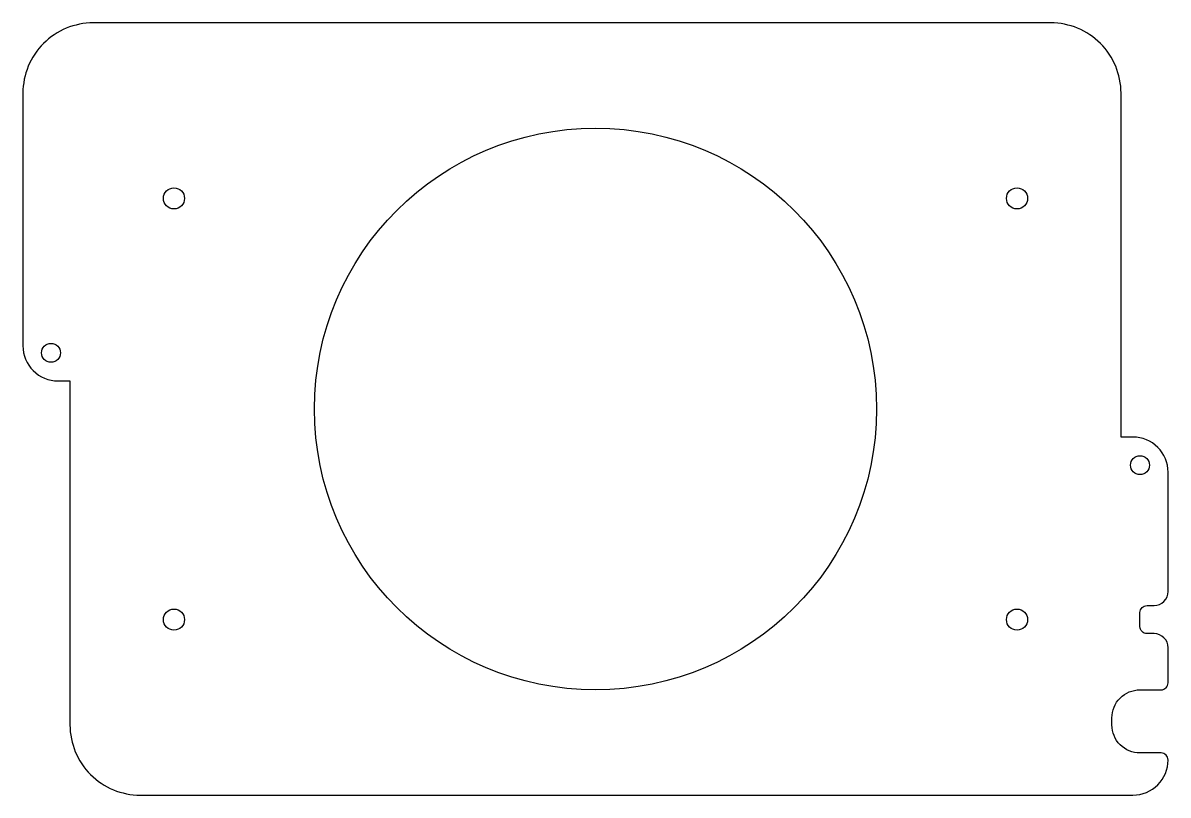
# Model space of a CAD drawing. Header units: millimetres. Extents: x -66 to 98, y -55 to 55.
import ezdxf

# ---------------------------------------------------------------- set-up
doc = ezdxf.new("R2010")
doc.units = ezdxf.units.MM

msp = doc.modelspace()

# ---------------------------------------------------------------- linework, layer by layer
msp.add_lwpolyline([(-55.5, 55, 0.414214), (-65.5, 45), (-65.5, 9, 0.414214), (-60.5, 4), (-58.8, 4), (-58.8, -45, 0.414214), (-48.8, -55), (92.5, -55, 0.414214), (97.5, -50, 0.414214), (96.5, -49), (93.5, -49, -0.414214), (89.5, -45), (89.5, -44, -0.414214), (93.5, -40), (96.5, -40, 0.414214), (97.5, -39), (97.5, -34, 0.414214), (95.5, -32), (94.5, -32, -0.414214), (93.5, -31), (93.5, -29, -0.414214), (94.5, -28), (95.5, -28, 0.414214), (97.5, -26), (97.5, -9, 0.414214), (92.5, -4), (90.8, -4), (90.8, 45, 0.414214), (80.8, 55)], format="xyb", close=True)
for centre, radius in [((16, 0), 40), ((-44, 30), 1.5), ((76, 30), 1.5), ((-61.5, 8), 1.35), ((93.5, -8), 1.35), ((-44, -30), 1.5), ((76, -30), 1.5)]:
    msp.add_circle(centre, radius)

doc.saveas('drawing.dxf')
